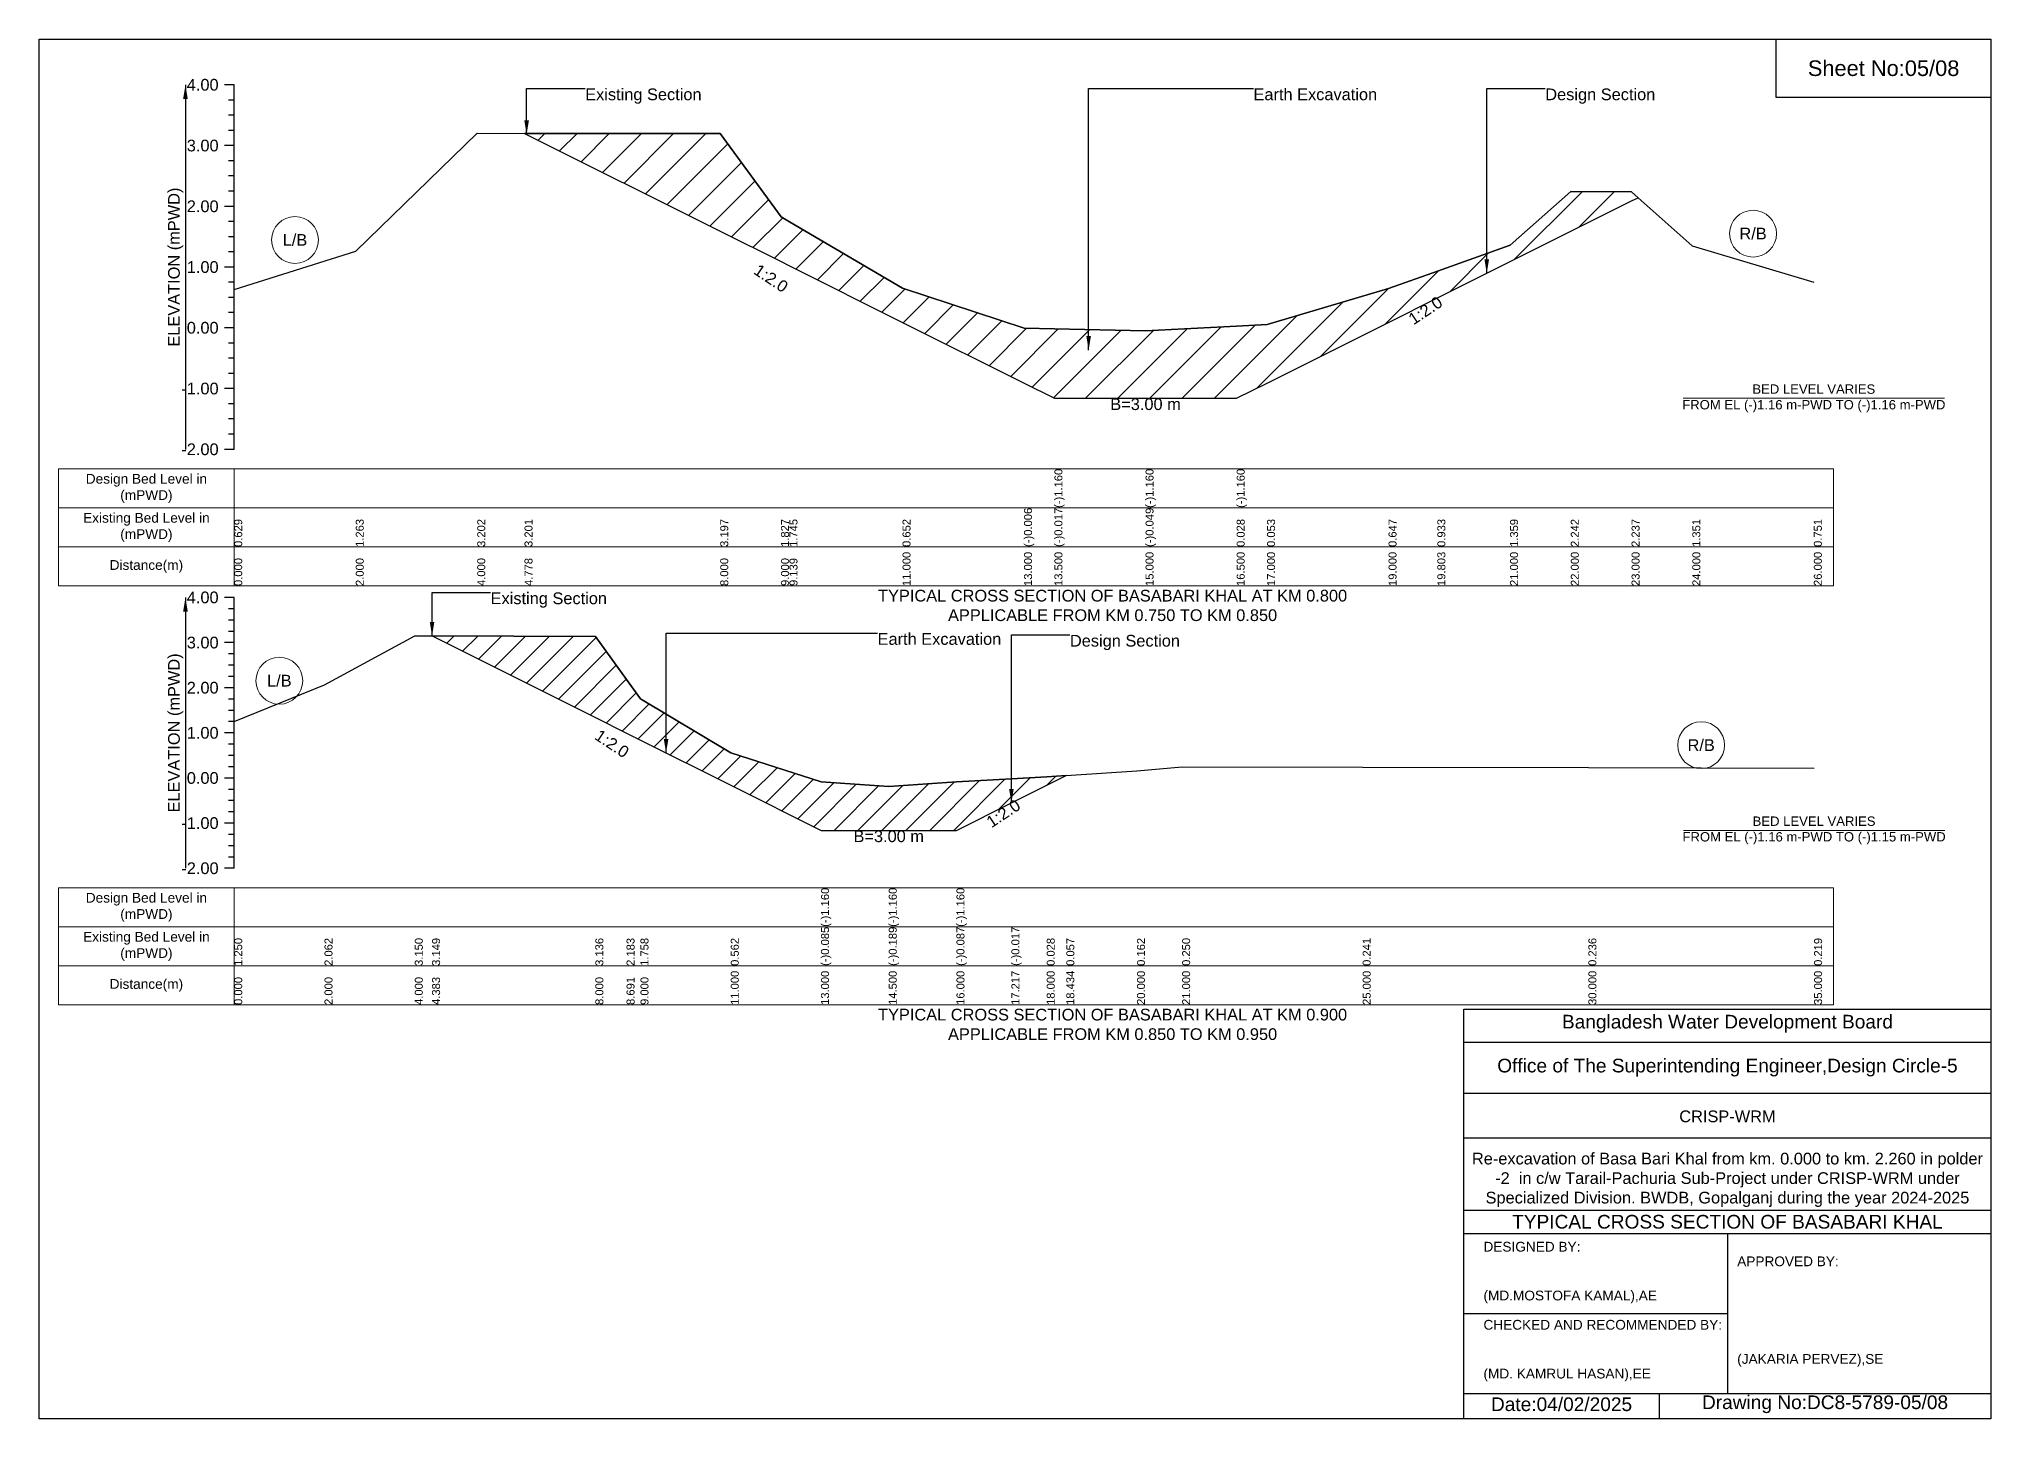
# Model space of a CAD drawing. Header units: inches. Extents: x 91000 to 228000, y -17569 to 0.
# Drawn here: x 170000 to 178000, y -5656 to 0 of the extents above; entities that cross this region are included whole.
import ezdxf

# ---------------------------------------------------------------- set-up
doc = ezdxf.new("R2010")
doc.units = ezdxf.units.IN
doc.header["$LTSCALE"] = 7
doc.header["$MEASUREMENT"] = 0
for name, color, linetype, lineweight in [('Cross section Data Border', 7, 'Continuous', 9), ('Cross Section Labels', 7, 'Continuous', 9), ('Existing_Bed_Level for Xsection', 7, 'Continuous', 25)]:
    doc.layers.add(name, color=color, linetype=linetype, lineweight=lineweight)
doc.styles.get("Standard").update_dxf_attribs({"font": 'arial.ttf'})
doc.dimstyles.get("Standard").update_dxf_attribs({"dimtxt": 0.18, "dimasz": 0.18, "dimexe": 0.18, "dimexo": 0.0625, "dimgap": 0.09, "dimtad": 0, "dimtih": 1, "dimtoh": 1, "dimdec": 4, "dimzin": 0, "dimdsep": 46, "dimtxsty": 'Standard', "dimcen": 0.09, "dimadec": 0, "dimazin": 0, "dimtfac": 1, "dimtdec": 4, "dimtofl": 0, "dimtmove": 0, "dimatfit": 3, "dimfxl": 1, "dimtolj": 1, "dimtzin": 0, "dimarcsym": 0})

msp = doc.modelspace()

# ---------------------------------------------------------------- hatches: boundary and pattern name
at = {"layer": 'Existing_Bed_Level for Xsection'}
h = msp.add_hatch(dxfattribs=at)
h.set_pattern_fill('ANSI31', color=256, scale=747, style=0)
h.paths.add_polyline_path([(171989.7, -386.7), (172792, -787.9), (173041, -912.4), (173075.6, -929.7), (173539, -1161.4), (174037, -1410.4), (174161.5, -1472.6), (174535, -1472.6), (174908.5, -1472.6), (175033, -1410.4), (175531, -1161.4), (175731, -1061.4), (176029, -912.4), (176278, -787.9), (176527, -663.4), (176553.4, -650.2), (176527, -626.8), (176278, -625.5), (176029, -845.4), (175731, -951.5), (175531, -1022.7), (175033, -1170.6), (174908.5, -1177), (174535, -1196), (174161.5, -1188), (174037, -1185.3), (173539, -1021.5), (173075.6, -749.2), (173041, -728.9), (172792, -387.7)])
h = msp.add_hatch(dxfattribs=at)
h.set_pattern_fill('ANSI31', color=256, scale=555, style=0)
h.paths.add_polyline_path([(171610.8, -2446.5), (172280, -2781.1), (172407.9, -2845.1), (172465, -2873.6), (172835, -3058.6), (173205, -3243.6), (173482.5, -3243.6), (173760, -3243.6), (173985.2, -3131.1), (174130, -3058.6), (174210.3, -3018.5), (174130, -3023.9), (173985.2, -3032.2), (173760, -3045.1), (173482.5, -3064), (173205, -3044.8), (172835, -2925.1), (172465, -2703.8), (172407.9, -2625.1), (172280, -2448.9)])

# ---------------------------------------------------------------- linework, layer by layer
for points in [[(170000, 0), (178000, 0), (178000, -5656), (170000, -5656)], [(177120, 0), (178000, 0), (178000, -240), (177120, -240)]]:
    msp.add_lwpolyline(points, close=True)
for points in [[(175840, -5656), (175840, -3976), (178000, -3976)], [(175840, -4112), (178000, -4112)], [(175840, -4320), (178000, -4320)], [(175840, -4504), (178000, -4504)], [(175840, -4800), (178000, -4800)], [(175840, -4896), (178000, -4896)], [(176920, -4896), (176920, -5552)], [(175840, -5224), (176920, -5224)], [(175840, -5552), (178000, -5552)], [(176640, -5552), (176640, -5656)]]:
    msp.add_lwpolyline(points)
at = {"layer": 'Cross section Data Border'}
for points in [[(170080, -1761.8), (177354, -1761.8), (177354, -2241.8), (170080, -2241.8)], [(170080, -3479), (177355, -3479), (177355, -3959), (170080, -3959)]]:
    msp.add_lwpolyline(points, close=True, dxfattribs=at)
for points in [[(170800, -1761.8), (170800, -2241.8)], [(170080, -1921.8), (177354, -1921.8)], [(170080, -2081.8), (177354, -2081.8)], [(170800, -3479), (170800, -3959)], [(170080, -3639), (177355, -3639)], [(170080, -3799), (177355, -3799)]]:
    msp.add_lwpolyline(points, dxfattribs=at)
at = {"layer": 'Cross Section Labels'}
for points in [[(176738.2, -1472.6), (177809.8, -1472.6)], [(176739.2, -3243.6), (177810.8, -3243.6)]]:
    msp.add_lwpolyline(points, dxfattribs=at)
for centre in [(177025, -797.6), (171049, -823.7), (170985, -2630.2), (176812.5, -2894.4)]:
    msp.add_circle(centre, 96, dxfattribs=at)
at = {"layer": 'Existing_Bed_Level for Xsection'}
for points in [[(170800, -187.8), (170760, -187.8)], [(170800, -1681.8), (170800, -1432.8), (170800, -1183.8), (170800, -934.8), (170800, -685.8), (170800, -436.8), (170800, -187.8)], [(170800, -250), (170776, -250)], [(170800, -312.3), (170776, -312.3)], [(170800, -374.5), (170776, -374.5)], [(170800, -1027.2), (171298, -869.3), (171796, -386.5), (171989.7, -386.7), (172792, -387.7), (173041, -728.9), (173075.6, -749.2), (173539, -1021.5), (174037, -1185.3), (174161.5, -1188), (174161.5, -1188), (174535, -1196), (174535, -1196), (174908.5, -1177), (174908.5, -1177), (175033, -1170.6), (175531, -1022.7), (175731, -951.5), (176029, -845.4), (176278, -625.5), (176527, -626.8), (176553.4, -650.2), (176776, -847.4), (177274, -996.8)], [(170800, -436.8), (170760, -436.8)], [(170800, -499), (170776, -499)], [(170800, -561.3), (170776, -561.3)], [(170800, -623.5), (170776, -623.5)], [(170800, -685.8), (170760, -685.8)], [(170800, -748), (170776, -748)], [(170800, -810.3), (170776, -810.3)], [(170800, -872.5), (170776, -872.5)], [(170800, -934.8), (170760, -934.8)], [(170800, -997), (170776, -997)], [(170800, -1059.3), (170776, -1059.3)], [(170800, -1183.8), (170760, -1183.8)], [(170800, -1121.5), (170776, -1121.5)], [(170800, -1246), (170776, -1246)], [(170800, -1308.3), (170776, -1308.3)], [(170800, -1432.8), (170760, -1432.8)], [(170800, -1370.5), (170776, -1370.5)], [(170800, -1495), (170776, -1495)], [(170800, -1557.3), (170776, -1557.3)], [(170800, -1619.5), (170776, -1619.5)], [(170800, -1681.8), (170760, -1681.8)], [(170800, -2289), (170760, -2289)], [(170800, -3399), (170800, -3214), (170800, -3029), (170800, -2844), (170800, -2659), (170800, -2474), (170800, -2289)], [(170800, -2335.3), (170776, -2335.3)], [(170800, -2381.5), (170776, -2381.5)], [(170800, -2474), (170760, -2474)], [(170800, -2427.8), (170776, -2427.8)], [(170800, -2797.8), (171170, -2647.6), (171540, -2446.3), (171610.8, -2446.5), (172280, -2448.9), (172407.9, -2625.1), (172465, -2703.8), (172835, -2925.1), (173205, -3044.8), (173205, -3044.8), (173482.5, -3064), (173482.5, -3064), (173760, -3045.1), (173760, -3045.1), (173985.2, -3032.2), (174130, -3023.9), (174210.3, -3018.5), (174500, -2999.1), (174685, -2982.8), (175425, -2984.4), (176350, -2985.4), (177275, -2988.5)], [(170800, -2520.3), (170776, -2520.3)], [(170800, -2566.5), (170776, -2566.5)], [(170800, -2612.8), (170776, -2612.8)], [(170800, -2659), (170760, -2659)], [(170800, -2705.3), (170776, -2705.3)], [(170800, -2751.5), (170776, -2751.5)], [(170800, -2797.8), (170776, -2797.8)], [(170800, -2844), (170760, -2844)], [(170800, -2890.3), (170776, -2890.3)], [(170800, -2936.5), (170776, -2936.5)], [(170800, -3029), (170760, -3029)], [(170800, -2982.8), (170776, -2982.8)], [(170800, -3075.3), (170776, -3075.3)], [(170800, -3121.5), (170776, -3121.5)], [(170800, -3167.8), (170776, -3167.8)], [(170800, -3214), (170760, -3214)], [(170800, -3260.3), (170776, -3260.3)], [(170800, -3306.5), (170776, -3306.5)], [(170800, -3352.8), (170776, -3352.8)], [(170800, -3399), (170760, -3399)]]:
    msp.add_lwpolyline(points, dxfattribs=at)
for points in [[(171989.7, -386.7), (171989.7, -386.7), (172792, -787.9), (173041, -912.4), (173075.6, -929.7), (173539, -1161.4), (174037, -1410.4), (174161.5, -1472.6), (174161.5, -1472.6), (174535, -1472.6), (174535, -1472.6), (174908.5, -1472.6), (174908.5, -1472.6), (175033, -1410.4), (175531, -1161.4), (175731, -1061.4), (176029, -912.4), (176278, -787.9), (176527, -663.4), (176553.4, -650.2), (176553.4, -650.2), (176553.4, -650.2), (176527, -626.8), (176278, -625.5), (176029, -845.4), (175731, -951.5), (175531, -1022.7), (175033, -1170.6), (174908.5, -1177), (174908.5, -1177), (174535, -1196), (174535, -1196), (174161.5, -1188), (174161.5, -1188), (174037, -1185.3), (173539, -1021.5), (173075.6, -749.2), (173041, -728.9), (172792, -387.7), (171989.7, -386.7)], [(171610.8, -2446.5), (171610.8, -2446.5), (172280, -2781.1), (172407.9, -2845.1), (172465, -2873.6), (172835, -3058.6), (173205, -3243.6), (173205, -3243.6), (173482.5, -3243.6), (173482.5, -3243.6), (173760, -3243.6), (173760, -3243.6), (173985.2, -3131.1), (174130, -3058.6), (174210.3, -3018.5), (174130, -3023.9), (173985.2, -3032.2), (173760, -3045.1), (173760, -3045.1), (173482.5, -3064), (173482.5, -3064), (173205, -3044.8), (173205, -3044.8), (172835, -2925.1), (172465, -2703.8), (172407.9, -2625.1), (172280, -2448.9), (171610.8, -2446.5)]]:
    msp.add_lwpolyline(points, close=True, dxfattribs=at)

# ---------------------------------------------------------------- texts
at = {"attachment_point": 5}
for s, insert, char_height in [('Sheet No:05/08', (177560, -120), 64), ('Bangladesh Water Development Board', (176920, -4036), 56), ('Office of The Superintending Engineer,Design Circle-5', (176920, -4216), 56)]:
    msp.add_mtext(s, dxfattribs=dict(at, insert=insert, char_height=char_height))
for s, insert, char_height, width, attachment_point in [('CRISP-WRM', (176920, -4416), 48, 2240, 5), ('Re-excavation of Basa Bari Khal from km. 0.000 to km. 2.260 in polder -2  in c/w Tarail-Pachuria Sub-Project under CRISP-WRM under Specialized Division. BWDB, Gopalganj during the year 2024-2025', (176920, -4676), 48, 2160, 5), ('TYPICAL CROSS SECTION OF BASABARI KHAL', (176920, -4848), 56, 2240, 5), ('DESIGNED BY:^J^J^J(MD.MOSTOFA KAMAL),AE', (175920, -5056), 40, 1120, 4), ('APPROVED BY:^J^J^J^J^J^J(JAKARIA PERVEZ),SE', (176960, -5216), 40, 1120, 4), ('CHECKED AND RECOMMENDED BY:^J^J^J(MD. KAMRUL HASAN),EE', (175920, -5376), 40, 1120, 4), ('Date:04/02/2025', (176240, -5596), 56, 1120, 5), ('Drawing No:DC8-5789-05/08', (177320, -5596), 56, 1760, 5)]:
    msp.add_mtext(s, dxfattribs=dict(insert=insert, char_height=char_height, width=width, attachment_point=attachment_point))
at = {"layer": 'Cross section Data Border', "char_height": 40, "width": 640, "attachment_point": 5}
for s, insert in [('Design Bed Level in (mPWD)', (170440, -1841.8)), ('Existing Bed Level in (mPWD)', (170440, -2001.8)), ('Distance(m)', (170440, -2161.8)), ('Design Bed Level in (mPWD)', (170440, -3559)), ('Existing Bed Level in (mPWD)', (170440, -3719)), ('Distance(m)', (170440, -3879))]:
    msp.add_mtext(s, dxfattribs=dict(at, insert=insert))
at = {"layer": 'Cross Section Labels'}
for s, insert, char_height, attachment_point in [('Existing Section', (172238.4, -202.7), 48, 1), ('Earth Excavation', (174977.4, -202.7), 48, 1), ('Design Section', (176173.4, -202.7), 48, 1), ('L/B', (171049, -823.7), 48, 5), ('R/B', (177025, -797.6), 48, 5), ('BED LEVEL VARIES ^JFROM EL (-)1.16 m-PWD TO (-)1.16 m-PWD', (177274, -1472.6), 38.4, 5), ('B=3.00 m', (174535, -1472.6), 48, 2), ('Existing Section', (171850.8, -2268.3), 48, 1), ('TYPICAL CROSS SECTION OF BASABARI KHAL AT KM 0.800^JAPPLICABLE FROM KM 0.750 TO KM 0.850', (174400, -2321.8), 48, 5), ('Earth Excavation', (173436.9, -2435), 48, 1), ('Design Section', (174225.2, -2442.2), 48, 1), ('L/B', (170985, -2630.2), 48, 5), ('R/B', (176812.5, -2894.4), 48, 5), ('BED LEVEL VARIES ^JFROM EL (-)1.16 m-PWD TO (-)1.15 m-PWD', (177275, -3243.6), 38.4, 5), ('B=3.00 m', (173482.5, -3243.6), 48, 2), ('TYPICAL CROSS SECTION OF BASABARI KHAL AT KM 0.900^JAPPLICABLE FROM KM 0.850 TO KM 0.950', (174400, -4039), 48, 5)]:
    msp.add_mtext(s, dxfattribs=dict(at, insert=insert, char_height=char_height, attachment_point=attachment_point))
at = {"layer": 'Cross Section Labels', "char_height": 48, "attachment_point": 2}
for insert, rotation in [((173013.4, -960.8), 326.30993), ((175668.7, -1092.5), 33.69007), ((172361.6, -2868.2), 326.30993), ((173938.9, -3154.2), 33.69007)]:
    msp.add_mtext('1:2.0', dxfattribs=dict(at, insert=insert, rotation=rotation))
at = {"layer": 'Existing_Bed_Level for Xsection', "char_height": 48, "attachment_point": 6}
for s, insert in [('4.00', (170736, -187.8)), ('3.00', (170736, -436.8)), ('2.00', (170736, -685.8)), ('1.00', (170736, -934.8)), ('0.00', (170736, -1183.8)), ('-1.00', (170736, -1432.8)), ('-2.00', (170736, -1681.8)), ('4.00', (170736, -2289)), ('3.00', (170736, -2474)), ('2.00', (170736, -2659)), ('1.00', (170736, -2844)), ('0.00', (170736, -3029)), ('-1.00', (170736, -3214)), ('-2.00', (170736, -3399))]:
    msp.add_mtext(s, dxfattribs=dict(at, insert=insert))
at = {"layer": 'Existing_Bed_Level for Xsection', "rotation": 90}
for s, insert, char_height, attachment_point in [('ELEVATION (mPWD)', (170560, -934.8), 48, 5), ('(-)1.160', (174161.5, -1921.8), 32.8, 1), ('(-)1.160', (174535, -1921.8), 32.8, 1), ('(-)1.160', (174908.5, -1921.8), 32.8, 1), ('0.629', (170800, -2081.8), 32.8, 1), ('1.263', (171298, -2081.8), 32.8, 1), ('3.202', (171796, -2081.8), 32.8, 1), ('3.201', (171989.7, -2081.8), 32.8, 1), ('3.197', (172792, -2081.8), 32.8, 1), ('1.827', (173041, -2081.8), 32.8, 1), ('1.745', (173075.6, -2081.8), 32.8, 1), ('0.652', (173539, -2081.8), 32.8, 1), ('(-)0.006', (174037, -2081.8), 32.8, 1), ('(-)0.017', (174161.5, -2081.8), 32.8, 1), ('(-)0.049', (174535, -2081.8), 32.8, 1), ('0.028', (174908.5, -2081.8), 32.8, 1), ('0.053', (175033, -2081.8), 32.8, 1), ('0.647', (175531, -2081.8), 32.8, 1), ('0.933', (175731, -2081.8), 32.8, 1), ('1.359', (176029, -2081.8), 32.8, 1), ('2.242', (176278, -2081.8), 32.8, 1), ('2.237', (176527, -2081.8), 32.8, 1), ('1.351', (176776, -2081.8), 32.8, 1), ('0.751', (177274, -2081.8), 32.8, 1), ('0.000', (170800, -2241.8), 32.8, 1), ('2.000', (171298, -2241.8), 32.8, 1), ('4.000', (171796, -2241.8), 32.8, 1), ('4.778', (171989.7, -2241.8), 32.8, 1), ('8.000', (172792, -2241.8), 32.8, 1), ('9.000', (173041, -2241.8), 32.8, 1), ('9.139', (173075.6, -2241.8), 32.8, 1), ('11.000', (173539, -2241.8), 32.8, 1), ('13.000', (174037, -2241.8), 32.8, 1), ('13.500', (174161.5, -2241.8), 32.8, 1), ('15.000', (174535, -2241.8), 32.8, 1), ('16.500', (174908.5, -2241.8), 32.8, 1), ('17.000', (175033, -2241.8), 32.8, 1), ('19.000', (175531, -2241.8), 32.8, 1), ('19.803', (175731, -2241.8), 32.8, 1), ('21.000', (176029, -2241.8), 32.8, 1), ('22.000', (176278, -2241.8), 32.8, 1), ('23.000', (176527, -2241.8), 32.8, 1), ('24.000', (176776, -2241.8), 32.8, 1), ('26.000', (177274, -2241.8), 32.8, 1), ('ELEVATION (mPWD)', (170560, -2844), 48, 5), ('(-)1.160', (173205, -3639), 32.8, 1), ('(-)1.160', (173482.5, -3639), 32.8, 1), ('(-)1.160', (173760, -3639), 32.8, 1), ('(-)0.085', (173205, -3799), 32.8, 1), ('(-)0.189', (173482.5, -3799), 32.8, 1), ('(-)0.087', (173760, -3799), 32.8, 1), ('(-)0.017', (173985.2, -3799), 32.8, 1), ('1.250', (170800, -3799), 32.8, 1), ('2.062', (171170, -3799), 32.8, 1), ('3.150', (171540, -3799), 32.8, 1), ('3.149', (171610.8, -3799), 32.8, 1), ('3.136', (172280, -3799), 32.8, 1), ('2.183', (172407.9, -3799), 32.8, 1), ('1.758', (172465, -3799), 32.8, 1), ('0.562', (172835, -3799), 32.8, 1), ('0.028', (174130, -3799), 32.8, 1), ('0.057', (174210.3, -3799), 32.8, 1), ('0.162', (174500, -3799), 32.8, 1), ('0.250', (174685, -3799), 32.8, 1), ('0.241', (175425, -3799), 32.8, 1), ('0.236', (176350, -3799), 32.8, 1), ('0.219', (177275, -3799), 32.8, 1), ('11.000', (172835, -3959), 32.8, 1), ('13.000', (173205, -3959), 32.8, 1), ('14.500', (173482.5, -3959), 32.8, 1), ('16.000', (173760, -3959), 32.8, 1), ('17.217', (173985.2, -3959), 32.8, 1), ('18.000', (174130, -3959), 32.8, 1), ('18.434', (174210.3, -3959), 32.8, 1), ('20.000', (174500, -3959), 32.8, 1), ('21.000', (174685, -3959), 32.8, 1), ('25.000', (175425, -3959), 32.8, 1), ('30.000', (176350, -3959), 32.8, 1), ('35.000', (177275, -3959), 32.8, 1), ('0.000', (170800, -3959), 32.8, 1), ('2.000', (171170, -3959), 32.8, 1), ('4.000', (171540, -3959), 32.8, 1), ('4.383', (171610.8, -3959), 32.8, 1), ('8.000', (172280, -3959), 32.8, 1), ('8.691', (172407.9, -3959), 32.8, 1), ('9.000', (172465, -3959), 32.8, 1)]:
    msp.add_mtext(s, dxfattribs=dict(at, insert=insert, char_height=char_height, attachment_point=attachment_point))

# ---------------------------------------------------------------- leaders
at = {"layer": 'Cross Section Labels', "annotation_type": 0, "has_hookline": 1, "hookline_direction": 0}
for points, text_width in [([(171998.4, -391.1), (171998.4, -202.7), (172238.3, -202.7)], 467.2), ([(174301.8, -1274.9), (174301.8, -202.7), (174977.3, -202.7)], 497), ([(175933.4, -960.2), (175933.4, -202.7), (176173.3, -202.7)], 441.2), ([(171610.8, -2446.5), (171610.8, -2268.3), (171850.7, -2268.3)], 467.2), ([(172570, -2926.1), (172570, -2435), (173436.8, -2435)], 497), ([(173985.2, -3131.1), (173985.2, -2442.2), (174225.1, -2442.2)], 441.2)]:
    msp.add_leader(points, dimstyle='Standard', override={"dimasz": 57.6}, dxfattribs=dict(at, text_width=text_width))
at = {"layer": 'Existing_Bed_Level for Xsection'}
for points in [[(170600, -187.8), (170600, -1681.8)], [(170600, -2289), (170600, -3399)]]:
    msp.add_leader(points, dimstyle='Standard', override={"dimasz": 57.6}, dxfattribs=at)

doc.saveas('drawing.dxf')
